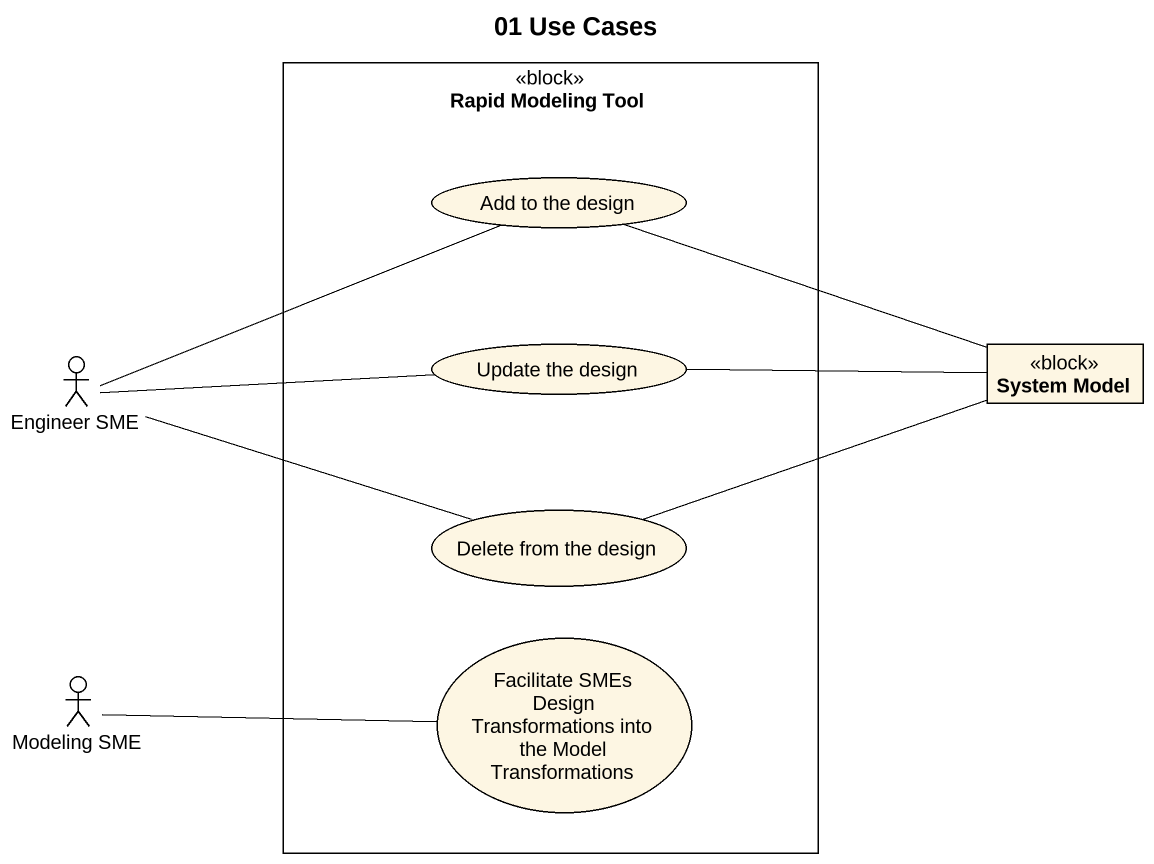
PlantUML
@startuml
title 01 Use Cases
allowmixing
hide circle
hide empty members
rectangle "Rapid Modeling Tool" as Rapid_Modeling_Tool <<block>> {
  usecase "Add to the design" as Add_to_the_design
  usecase "Update the design" as Update_the_design
  usecase "Delete from the design" as Delete_from_the_design
  usecase "Facilitate SMEs Design Transformations into the Model Transformations" as Facilitate_SMEs_Design
}
class "System Model" as System_Model <<block>>
actor "Engineer SME" as Engineer_SME
actor "Modeling SME" as Modeling_SME
Add_to_the_design -right- System_Model
Update_the_design -right- System_Model
Engineer_SME -right- Add_to_the_design
Engineer_SME -right- Update_the_design
Engineer_SME -right- Delete_from_the_design
Delete_from_the_design -right- System_Model
Modeling_SME -right- Facilitate_SMEs_Design
@enduml
